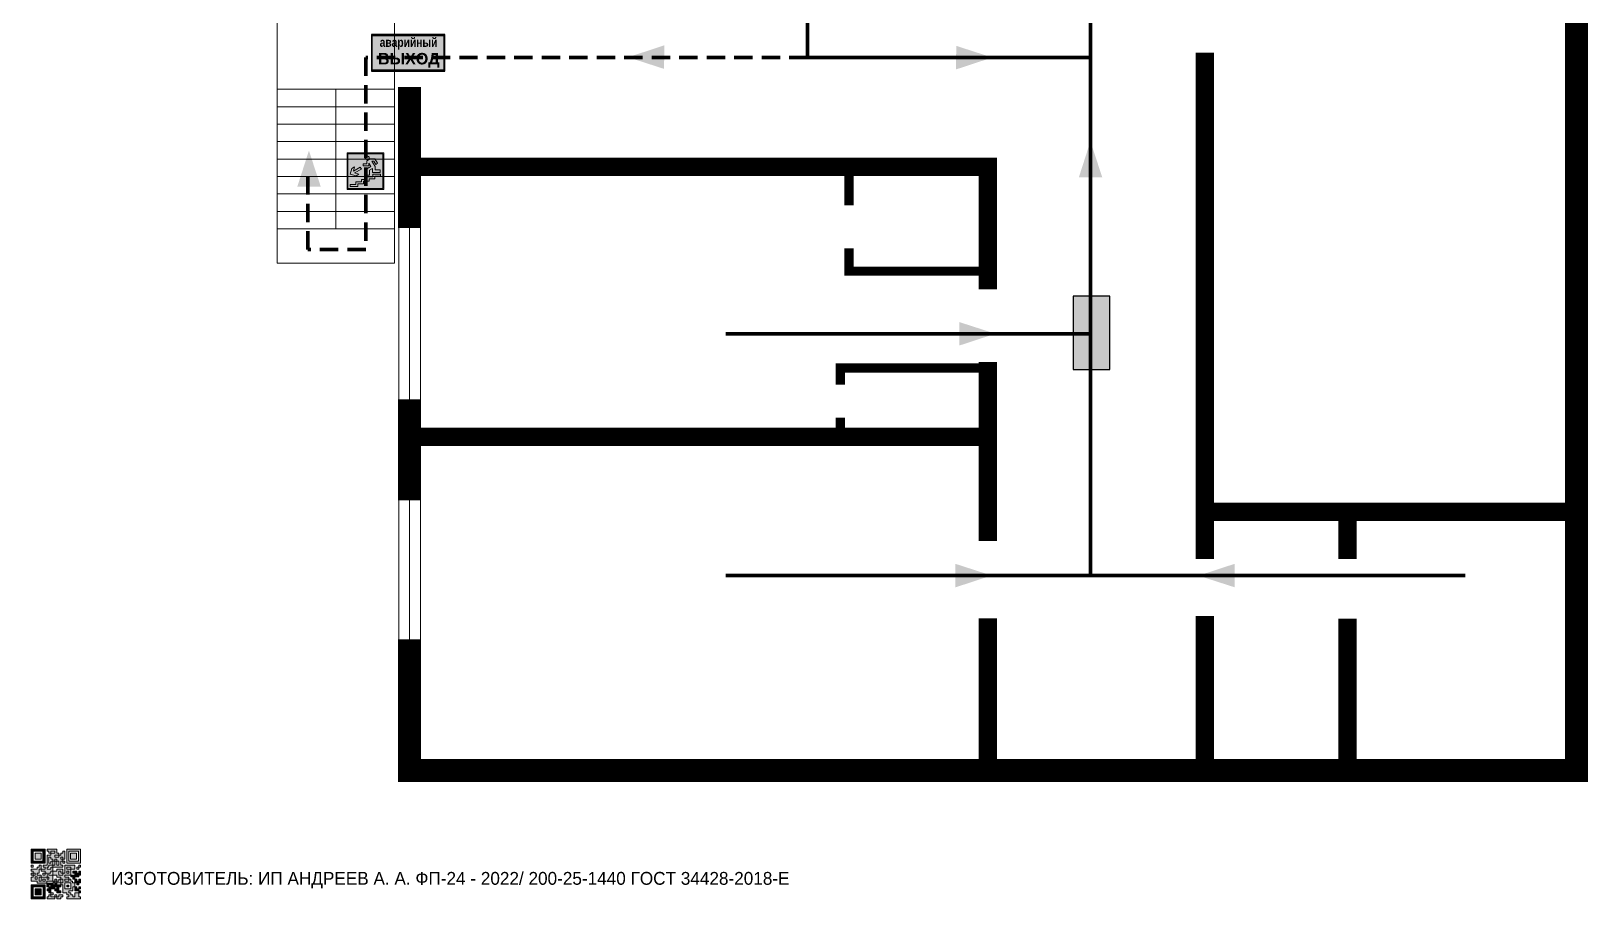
# Model space of a CAD drawing. Header units: millimetres. Extents: x 13114 to 67229, y 22859 to 38520.
# Drawn here: x 28231.1 to 28570.9, y 36362.2 to 36551.6 of the extents above; entities that cross this region are included whole.
import ezdxf

# ---------------------------------------------------------------- set-up
doc = ezdxf.new("R2010")
doc.units = ezdxf.units.MM
doc.linetypes.add('{ Wide Dash }', pattern=[12, 4, -2, 4, -2])
doc.layers.add('План_Штампы', color=7, linetype='Continuous')
doc.styles.add('обычный', font='arial.ttf')

# ---------------------------------------------------------------- blocks, each defined once
blk = doc.blocks.new('QR')
at = {"lineweight": 0}
h = blk.add_hatch(color=256, dxfattribs=at)
h.dxf.hatch_style = 1
h.paths.add_polyline_path([(9241.16, 2687.38), (9242.01, 2687.38), (9242.01, 2687.83), (9241.59, 2687.83), (9241.59, 2688.68), (9239.45, 2688.68), (9239.45, 2688.25), (9239.86, 2688.25), (9239.86, 2687.83), (9240.29, 2687.83), (9240.29, 2688.25), (9241.16, 2688.25), (9241.16, 2687.83), (9240.29, 2687.83), (9240.29, 2687.38), (9239.45, 2687.38), (9239.45, 2685.22), (9238.57, 2685.22), (9238.57, 2684.8), (9239.02, 2684.8), (9239.02, 2684.37), (9238.13, 2684.37), (9238.13, 2683.92), (9239.02, 2683.92), (9239.02, 2683.5), (9239.44, 2683.5), (9239.44, 2682.64), (9239.87, 2682.64), (9239.87, 2682.18), (9239.44, 2682.18), (9239.44, 2682.64), (9238.13, 2682.64), (9238.13, 2681.76), (9237.71, 2681.76), (9237.71, 2682.64), (9238.13, 2682.64), (9238.13, 2683.07), (9237.27, 2683.07), (9237.27, 2683.51), (9237.71, 2683.51), (9237.71, 2684.37), (9238.13, 2684.37), (9238.13, 2685.22), (9237.71, 2685.22), (9237.71, 2684.8), (9237.28, 2684.8), (9237.28, 2684.38), (9235.98, 2684.38), (9235.98, 2683.92), (9236.4, 2683.92), (9236.4, 2683.49), (9236.84, 2683.49), (9236.84, 2683.07), (9236.4, 2683.07), (9236.4, 2682.64), (9235.98, 2682.64), (9235.98, 2681.76), (9237.29, 2681.76), (9237.29, 2681.33), (9239.43, 2681.33), (9239.43, 2681.76), (9240.74, 2681.76), (9240.74, 2683.05), (9239.87, 2683.05), (9239.87, 2683.5), (9240.29, 2683.5), (9240.29, 2683.91), (9240.74, 2683.91), (9240.74, 2684.81), (9240.29, 2684.81), (9240.29, 2684.79), (9240.29, 2684.37), (9239.45, 2684.37), (9239.45, 2684.8), (9239.87, 2684.8), (9239.87, 2685.21), (9240.74, 2685.21), (9240.74, 2686.1), (9240.29, 2686.1), (9240.29, 2685.64), (9239.86, 2685.64), (9239.86, 2686.95), (9240.29, 2686.95), (9240.29, 2686.52), (9240.74, 2686.52), (9240.74, 2686.1), (9241.16, 2686.1), (9241.16, 2686.53), (9241.59, 2686.53), (9241.59, 2686.1), (9242.02, 2686.1), (9242.02, 2685.21), (9241.59, 2685.21), (9241.59, 2686.1), (9241.16, 2686.1), (9241.16, 2685.21), (9240.74, 2685.21), (9240.74, 2684.81), (9242.89, 2684.81), (9242.89, 2685.22), (9242.47, 2685.22), (9242.47, 2686.11), (9242.89, 2686.11), (9242.89, 2686.52), (9242.46, 2686.52), (9242.46, 2686.95), (9242.89, 2686.95), (9242.89, 2686.52), (9243.32, 2686.52), (9243.32, 2688.26), (9242.9, 2688.26), (9242.9, 2687.83), (9242.47, 2687.83), (9242.47, 2687.38), (9242.01, 2687.38), (9242.01, 2686.94), (9241.16, 2686.94)])
h.paths.add_polyline_path([(9239.02, 2682.18), (9239.02, 2681.76), (9238.54, 2681.76), (9238.54, 2682.18)], flags=16)
h.paths.add_polyline_path([(9237.27, 2682.65), (9237.27, 2682.19), (9236.83, 2682.19), (9236.83, 2682.65)], flags=16)
h = blk.add_hatch(color=256, dxfattribs=at)
h.dxf.hatch_style = 1
h.paths.add_polyline_path([(9238.15, 2687.83), (9236.83, 2687.83), (9236.83, 2686.52), (9238.15, 2686.52)], flags=0)
h.paths.add_polyline_path([(9239.01, 2685.65), (9239.01, 2688.68), (9235.98, 2688.68), (9235.98, 2685.65)])
h.paths.add_polyline_path([(9236.41, 2686.1), (9236.41, 2688.26), (9238.56, 2688.26), (9238.56, 2686.1)], flags=16)
h.paths.add_polyline_path([(9236.83, 2686.52), (9236.83, 2687.83), (9238.15, 2687.83), (9238.15, 2686.52)], flags=0)
h = blk.add_hatch(color=256, dxfattribs=at)
h.dxf.hatch_style = 1
h.paths.add_polyline_path([(9238.15, 2686.52), (9238.15, 2687.83), (9236.83, 2687.83), (9236.83, 2686.52)])
h.paths.add_polyline_path([(9245.91, 2686.52), (9245.91, 2687.83), (9244.59, 2687.83), (9244.59, 2686.52)], flags=0)
h.paths.add_polyline_path([(9246.77, 2685.65), (9246.77, 2688.68), (9243.74, 2688.68), (9243.74, 2685.65)])
h.paths.add_polyline_path([(9244.17, 2686.1), (9244.17, 2688.26), (9246.32, 2688.26), (9246.32, 2686.1)], flags=16)
h.paths.add_polyline_path([(9244.59, 2686.52), (9244.59, 2687.83), (9245.91, 2687.83), (9245.91, 2686.52)], flags=0)
h = blk.add_hatch(color=256, dxfattribs=at)
h.dxf.hatch_style = 1
h.paths.add_polyline_path([(9243.32, 2686.11), (9242.89, 2686.11), (9242.89, 2685.64), (9243.32, 2685.64)])
h.paths.add_polyline_path([(9239.02, 2683.07), (9239.02, 2683.5), (9238.56, 2683.5), (9238.56, 2683.07)])
h.paths.add_polyline_path([(9236.4, 2684.8), (9236.4, 2685.22), (9235.98, 2685.22), (9235.98, 2684.8)])
h.paths.add_polyline_path([(9236.4, 2683.07), (9236.4, 2683.49), (9235.98, 2683.49), (9235.98, 2683.07)])
h = blk.add_hatch(color=256, dxfattribs=at)
h.dxf.hatch_style = 1
h.paths.add_polyline_path([(9240.75, 2681.76), (9240.75, 2681.35), (9241.17, 2681.35), (9241.17, 2681.76)])
h.paths.add_polyline_path([(9241.6, 2682.18), (9241.17, 2682.18), (9241.17, 2681.76), (9241.6, 2681.76)])
h.paths.add_polyline_path([(9242.47, 2681.34), (9242.47, 2682.19), (9242.02, 2682.19), (9242.02, 2681.76), (9241.6, 2681.76), (9241.6, 2681.34)])
h.paths.add_polyline_path([(9239.87, 2678.3), (9239.44, 2678.3), (9239.44, 2677.89), (9241.17, 2677.89), (9241.17, 2678.3), (9240.28, 2678.3), (9240.28, 2678.73), (9239.87, 2678.73)])
h.paths.add_polyline_path([(9240.75, 2678.73), (9240.75, 2679.19), (9240.28, 2679.19), (9240.28, 2678.73)])
h.paths.add_polyline_path([(9241.6, 2678.73), (9241.17, 2678.73), (9241.17, 2678.3), (9241.6, 2678.3)])
h.paths.add_polyline_path([(9242.02, 2678.3), (9241.6, 2678.3), (9241.6, 2677.89), (9242.48, 2677.89), (9242.48, 2678.31), (9242.9, 2678.31), (9242.9, 2678.73), (9242.02, 2678.73)])
h.paths.add_polyline_path([(9246.36, 2684.37), (9246.36, 2684.79), (9245.93, 2684.79), (9245.93, 2684.37)])
h.paths.add_polyline_path([(9246.78, 2685.2), (9246.36, 2685.2), (9246.36, 2684.79), (9246.78, 2684.79)])
h.paths.add_polyline_path([(9245.91, 2687.83), (9244.59, 2687.83), (9244.59, 2686.52), (9245.91, 2686.52)])
h = blk.add_hatch(color=256, dxfattribs=at)
h.dxf.hatch_style = 1
h.paths.add_polyline_path([(9243.32, 2682.64), (9243.32, 2683.07), (9244.62, 2683.07), (9244.62, 2684.37), (9243.74, 2684.37), (9243.74, 2684.8), (9244.62, 2684.8), (9244.62, 2684.37), (9245.48, 2684.37), (9245.48, 2685.22), (9243.32, 2685.22), (9243.32, 2683.5), (9242.89, 2683.5), (9242.89, 2683.06), (9242.01, 2683.06), (9242.01, 2683.91), (9242.47, 2683.91), (9242.47, 2683.5), (9242.89, 2683.5), (9242.89, 2684.38), (9241.59, 2684.38), (9241.59, 2683.91), (9240.74, 2683.91), (9240.74, 2683.05), (9241.59, 2683.05), (9241.59, 2682.64), (9242.47, 2682.64), (9242.47, 2682.19), (9242.91, 2682.19), (9242.91, 2681.34), (9242.48, 2681.34), (9242.48, 2680.91), (9242.91, 2680.91), (9242.91, 2679.17), (9243.75, 2679.17), (9243.75, 2678.73), (9244.2, 2678.73), (9244.2, 2678.3), (9243.75, 2678.3), (9243.75, 2677.88), (9246.78, 2677.88), (9246.78, 2678.3), (9246.35, 2678.3), (9246.35, 2679.19), (9245.48, 2679.19), (9245.48, 2678.31), (9245.05, 2678.31), (9245.05, 2678.73), (9244.62, 2678.73), (9244.62, 2679.19), (9244.2, 2679.19), (9244.2, 2679.61), (9245.05, 2679.61), (9245.05, 2680.46), (9245.48, 2680.46), (9245.48, 2681.34), (9245.04, 2681.34), (9245.04, 2681.76), (9244.63, 2681.76), (9244.63, 2682.19), (9244.21, 2682.19), (9244.21, 2681.76), (9243.32, 2681.76), (9243.32, 2682.19), (9244.21, 2682.19), (9244.21, 2682.64)])
h.paths.add_polyline_path([(9243.75, 2683.49), (9243.75, 2683.92), (9244.21, 2683.92), (9244.21, 2683.49)], flags=16)
h.paths.add_polyline_path([(9243.32, 2681.34), (9244.63, 2681.34), (9244.63, 2680.04), (9243.32, 2680.04)], flags=16)
h.paths.add_polyline_path([(9243.76, 2680.89), (9244.18, 2680.89), (9244.18, 2680.48), (9243.76, 2680.48)], flags=0)
h = blk.add_hatch(color=256, dxfattribs=at)
h.dxf.hatch_style = 1
h.paths.add_polyline_path([(9242.02, 2680.46), (9242.48, 2680.46), (9242.48, 2680.91), (9241.58, 2680.91), (9241.58, 2681.35), (9241.17, 2681.35), (9241.17, 2680.91), (9240.75, 2680.91), (9240.75, 2681.33), (9239.43, 2681.33), (9239.43, 2680.46), (9239.86, 2680.46), (9239.86, 2680.92), (9240.3, 2680.92), (9240.3, 2680.46), (9239.86, 2680.46), (9239.86, 2680.04), (9239.44, 2680.04), (9239.44, 2679.62), (9239.86, 2679.62), (9239.86, 2679.19), (9240.29, 2679.19), (9240.29, 2680.03), (9241.18, 2680.03), (9241.18, 2680.47), (9241.6, 2680.47), (9241.6, 2680.03), (9241.18, 2680.03), (9241.18, 2679.61), (9241.6, 2679.61), (9241.6, 2679.19), (9242.47, 2679.19), (9242.47, 2679.6), (9242.02, 2679.6)])
h = blk.add_hatch(color=256, dxfattribs=at)
h.dxf.hatch_style = 1
h.paths.add_polyline_path([(9246.36, 2683.07), (9246.78, 2683.07), (9246.78, 2683.92), (9246.36, 2683.92), (9246.36, 2683.49), (9245.92, 2683.49), (9245.92, 2683.92), (9245.06, 2683.92), (9245.06, 2683.49), (9245.48, 2683.49), (9245.48, 2683.07), (9244.62, 2683.07), (9244.62, 2682.65), (9245.05, 2682.65), (9245.05, 2682.18), (9245.48, 2682.18), (9245.48, 2682.65), (9246.36, 2682.65)])
h.paths.add_polyline_path([(9246.78, 2682.18), (9246.36, 2682.18), (9246.36, 2681.75), (9245.92, 2681.75), (9245.92, 2682.18), (9245.48, 2682.18), (9245.48, 2681.34), (9245.48, 2681.34), (9245.94, 2681.34), (9245.94, 2680.91), (9246.36, 2680.91), (9246.36, 2681.34), (9246.78, 2681.34)])
h = blk.add_hatch(color=256, dxfattribs=at)
h.dxf.hatch_style = 1
h.paths.add_polyline_path([(9235.98, 2680.9), (9235.98, 2677.86), (9239.02, 2677.86), (9239.02, 2680.9)])
h.paths.add_polyline_path([(9238.57, 2680.48), (9238.57, 2678.32), (9236.41, 2678.32), (9236.41, 2680.48)], flags=16)
h.paths.add_polyline_path([(9238.15, 2680.05), (9238.15, 2678.74), (9236.83, 2678.74), (9236.83, 2680.05)], flags=0)
h = blk.add_hatch(color=256, dxfattribs=at)
h.dxf.hatch_style = 1
h.paths.add_polyline_path([(9238.15, 2680.05), (9236.83, 2680.05), (9236.83, 2678.74), (9238.15, 2678.74)])
h = blk.add_hatch(color=256, dxfattribs=at)
h.dxf.hatch_style = 1
h.paths.add_polyline_path([(9244.18, 2680.48), (9244.18, 2680.89), (9243.76, 2680.89), (9243.76, 2680.48)])
h = blk.add_hatch(color=256, dxfattribs=at)
h.dxf.hatch_style = 1
h.paths.add_polyline_path([(9245.93, 2680.04), (9245.93, 2680.46), (9245.48, 2680.46), (9245.48, 2679.62), (9246.35, 2679.62), (9246.35, 2680.04)])
h.paths.add_polyline_path([(9246.78, 2680.04), (9246.78, 2680.46), (9246.35, 2680.46), (9246.35, 2680.04)])
h.paths.add_polyline_path([(9246.78, 2679.18), (9246.78, 2679.62), (9246.35, 2679.62), (9246.35, 2679.18)])
for points in [[(9237.71, 2685.22), (9238.13, 2685.22), (9238.13, 2684.37), (9237.71, 2684.37), (9237.71, 2683.51), (9237.27, 2683.51), (9237.27, 2683.07), (9238.13, 2683.07), (9238.13, 2682.64), (9237.71, 2682.64), (9237.71, 2681.76), (9238.13, 2681.76), (9238.13, 2682.64), (9239.44, 2682.64), (9239.44, 2683.5), (9239.02, 2683.5), (9239.02, 2683.07), (9238.56, 2683.07), (9238.56, 2683.5), (9239.02, 2683.5), (9239.02, 2683.92), (9238.13, 2683.92), (9238.13, 2684.37), (9239.02, 2684.37), (9239.02, 2684.8), (9238.57, 2684.8), (9238.57, 2685.22), (9239.45, 2685.22), (9239.45, 2687.38), (9240.29, 2687.38), (9240.29, 2687.83), (9239.86, 2687.83), (9239.86, 2688.25), (9239.45, 2688.25), (9239.45, 2688.68), (9241.59, 2688.68), (9241.59, 2687.83), (9242.01, 2687.83), (9242.01, 2687.38), (9242.47, 2687.38), (9242.47, 2687.83), (9242.9, 2687.83), (9242.9, 2688.26), (9243.32, 2688.26), (9243.32, 2686.52), (9242.89, 2686.52), (9242.89, 2686.11), (9243.32, 2686.11), (9243.32, 2685.64), (9242.89, 2685.64), (9242.89, 2686.11), (9242.47, 2686.11), (9242.47, 2685.22), (9242.89, 2685.22), (9242.89, 2684.81), (9240.74, 2684.81), (9240.74, 2683.91), (9241.59, 2683.91), (9241.59, 2684.38), (9242.89, 2684.38), (9242.89, 2683.5), (9242.47, 2683.5), (9242.47, 2683.91), (9242.01, 2683.91), (9242.01, 2683.06), (9242.89, 2683.06), (9242.89, 2683.5), (9243.32, 2683.5), (9243.32, 2685.22), (9245.48, 2685.22), (9245.48, 2684.37), (9244.62, 2684.37), (9244.62, 2683.07), (9245.48, 2683.07), (9245.48, 2683.49), (9245.06, 2683.49), (9245.06, 2683.92), (9245.92, 2683.92), (9245.92, 2683.49), (9246.36, 2683.49), (9246.36, 2683.92), (9246.78, 2683.92), (9246.78, 2683.07), (9246.36, 2683.07), (9246.36, 2682.65), (9245.48, 2682.65), (9245.48, 2682.18), (9245.92, 2682.18), (9245.92, 2681.75), (9246.36, 2681.75), (9246.36, 2682.18), (9246.78, 2682.18), (9246.78, 2681.34), (9246.36, 2681.34), (9246.36, 2680.91), (9245.94, 2680.91), (9245.94, 2681.34), (9245.48, 2681.34), (9245.48, 2680.46), (9245.93, 2680.46), (9245.93, 2680.04), (9246.35, 2680.04), (9246.35, 2680.46), (9246.78, 2680.46), (9246.78, 2680.04), (9246.78, 2680.04), (9246.35, 2680.04), (9246.35, 2679.62), (9246.78, 2679.62), (9246.78, 2679.18), (9246.35, 2679.18), (9246.35, 2678.3), (9246.78, 2678.3), (9246.78, 2677.88), (9243.75, 2677.88), (9243.75, 2678.3), (9244.2, 2678.3), (9244.2, 2678.73), (9243.75, 2678.73), (9243.75, 2679.17), (9242.91, 2679.17), (9242.91, 2680.91), (9242.48, 2680.91), (9242.48, 2680.46), (9242.02, 2680.46), (9242.02, 2679.6), (9242.47, 2679.6), (9242.47, 2679.19), (9241.6, 2679.19), (9241.6, 2679.61), (9241.18, 2679.61), (9241.18, 2680.03), (9240.29, 2680.03), (9240.29, 2679.19), (9240.75, 2679.19), (9240.75, 2678.73), (9240.28, 2678.73), (9240.28, 2678.3), (9241.17, 2678.3), (9241.17, 2678.73), (9241.6, 2678.73), (9241.6, 2678.3), (9242.02, 2678.3), (9242.02, 2678.73), (9242.9, 2678.73), (9242.9, 2678.31), (9242.48, 2678.31), (9242.48, 2677.89), (9241.6, 2677.89), (9241.6, 2678.3), (9241.17, 2678.3), (9241.17, 2677.89), (9239.44, 2677.89), (9239.44, 2678.3), (9239.87, 2678.3), (9239.87, 2678.73), (9240.28, 2678.73), (9240.28, 2679.19), (9240.29, 2679.19), (9239.86, 2679.19), (9239.86, 2679.62), (9239.44, 2679.62), (9239.44, 2680.04), (9239.86, 2680.04), (9239.86, 2680.46), (9239.43, 2680.46), (9239.43, 2681.33), (9237.29, 2681.33), (9237.29, 2681.76), (9235.98, 2681.76), (9235.98, 2682.64), (9236.4, 2682.64), (9236.4, 2683.07), (9235.98, 2683.07), (9235.98, 2683.49), (9236.4, 2683.49), (9236.4, 2683.92), (9235.98, 2683.92), (9235.98, 2684.38), (9237.28, 2684.38), (9237.28, 2684.8), (9237.71, 2684.8), (9237.71, 2685.22), (9237.92, 2685.22)], [(9240.74, 2685.21), (9239.87, 2685.21), (9239.87, 2684.8), (9239.45, 2684.8), (9239.45, 2684.37), (9240.29, 2684.37), (9240.29, 2684.79), (9240.29, 2684.81), (9240.74, 2684.81), (9240.74, 2685.21), (9239.87, 2685.21)], [(9240.74, 2686.1), (9240.74, 2686.52), (9240.29, 2686.52), (9240.29, 2686.95), (9239.86, 2686.95), (9239.86, 2685.64), (9240.29, 2685.64), (9240.29, 2686.1), (9240.74, 2686.1), (9240.74, 2686.52)], [(9244.62, 2684.37), (9244.62, 2684.8), (9243.74, 2684.8), (9243.74, 2684.37), (9244.62, 2684.37)], [(9240.74, 2683.05), (9240.74, 2681.76), (9239.43, 2681.76), (9239.43, 2681.33), (9240.75, 2681.33), (9240.75, 2681.35), (9240.75, 2680.91), (9241.17, 2680.91), (9241.17, 2681.35), (9241.58, 2681.35), (9241.58, 2680.91), (9242.48, 2680.91), (9242.48, 2681.34), (9242.91, 2681.34), (9242.91, 2682.19), (9242.47, 2682.19), (9242.47, 2682.64), (9241.59, 2682.64), (9241.59, 2683.05), (9240.74, 2683.05)], [(9240.74, 2683.91), (9240.29, 2683.91), (9240.29, 2683.5), (9239.87, 2683.5), (9239.87, 2683.05), (9240.74, 2683.05), (9240.74, 2683.91)], [(9241.6, 2681.76), (9242.02, 2681.76), (9242.02, 2682.19), (9242.47, 2682.19), (9242.47, 2681.34), (9241.6, 2681.34), (9241.6, 2681.76)], [(9244.62, 2683.07), (9243.32, 2683.07), (9243.32, 2682.64), (9244.21, 2682.64), (9244.21, 2682.19), (9243.32, 2682.19), (9243.32, 2681.76), (9244.21, 2681.76), (9244.21, 2682.19), (9244.63, 2682.19), (9244.63, 2681.76), (9245.04, 2681.76), (9245.04, 2681.34), (9245.48, 2681.34)], [(9245.48, 2682.18), (9245.05, 2682.18), (9245.05, 2682.65), (9244.62, 2682.65), (9244.62, 2683.07)], [(9245.48, 2682.18), (9245.48, 2681.34)], [(9239.86, 2680.46), (9239.86, 2680.92), (9240.3, 2680.92), (9240.3, 2680.46), (9239.86, 2680.46)], [(9245.48, 2680.46), (9245.05, 2680.46), (9245.05, 2679.61), (9244.2, 2679.61), (9244.2, 2679.19), (9244.62, 2679.19), (9244.62, 2678.73), (9245.05, 2678.73), (9245.05, 2678.31), (9245.48, 2678.31), (9245.48, 2679.19), (9246.35, 2679.19), (9246.35, 2679.07)], [(9246.35, 2679.62), (9245.48, 2679.62), (9245.48, 2680.46)], [(9245.48, 2680.46), (9245.48, 2679.62), (9246.35, 2679.62), (9246.35, 2680.04), (9245.93, 2680.04), (9245.93, 2680.46), (9245.48, 2680.46), (9245.48, 2679.62)], [(9246.35, 2679.62), (9246.35, 2679.18)]]:
    blk.add_lwpolyline(points, dxfattribs=at)
for points in [[(9235.98, 2685.65), (9239.01, 2685.65), (9239.01, 2688.68), (9235.98, 2688.68)], [(9236.41, 2688.26), (9238.56, 2688.26), (9238.56, 2686.1), (9236.41, 2686.1)], [(9240.29, 2687.83), (9241.16, 2687.83), (9241.16, 2688.25), (9240.29, 2688.25)], [(9240.29, 2688.25), (9241.16, 2688.25), (9241.16, 2687.83), (9240.29, 2687.83)], [(9243.74, 2685.65), (9246.77, 2685.65), (9246.77, 2688.68), (9243.74, 2688.68)], [(9244.17, 2688.26), (9246.32, 2688.26), (9246.32, 2686.1), (9244.17, 2686.1)], [(9235.98, 2684.8), (9236.4, 2684.8), (9236.4, 2685.22), (9235.98, 2685.22)], [(9236.83, 2687.83), (9238.15, 2687.83), (9238.15, 2686.52), (9236.83, 2686.52)], [(9241.16, 2686.1), (9240.74, 2686.1), (9240.74, 2685.21), (9241.16, 2685.21)], [(9242.01, 2687.38), (9241.16, 2687.38), (9241.16, 2686.94), (9242.01, 2686.94)], [(9241.16, 2687.38), (9242.01, 2687.38), (9242.01, 2686.94), (9241.16, 2686.94)], [(9241.16, 2686.53), (9241.59, 2686.53), (9241.59, 2686.1), (9241.16, 2686.1)], [(9241.59, 2686.1), (9242.02, 2686.1), (9242.02, 2685.21), (9241.59, 2685.21)], [(9242.89, 2686.52), (9242.46, 2686.52), (9242.46, 2686.95), (9242.89, 2686.95)], [(9244.59, 2687.83), (9245.91, 2687.83), (9245.91, 2686.52), (9244.59, 2686.52)], [(9245.93, 2684.79), (9246.36, 2684.79), (9246.36, 2684.37), (9245.93, 2684.37)], [(9246.36, 2685.2), (9246.78, 2685.2), (9246.78, 2684.79), (9246.36, 2684.79)], [(9236.4, 2683.07), (9236.84, 2683.07), (9236.84, 2683.49), (9236.4, 2683.49)], [(9236.83, 2682.19), (9237.27, 2682.19), (9237.27, 2682.65), (9236.83, 2682.65)], [(9238.54, 2682.18), (9239.02, 2682.18), (9239.02, 2681.76), (9238.54, 2681.76)], [(9239.44, 2682.64), (9239.87, 2682.64), (9239.87, 2682.18), (9239.44, 2682.18)], [(9240.75, 2681.76), (9241.17, 2681.76), (9241.17, 2681.35), (9240.75, 2681.35)], [(9241.17, 2682.18), (9241.6, 2682.18), (9241.6, 2681.76), (9241.17, 2681.76)], [(9243.32, 2680.04), (9244.63, 2680.04), (9244.63, 2681.34), (9243.32, 2681.34)], [(9243.75, 2683.92), (9244.21, 2683.92), (9244.21, 2683.49), (9243.75, 2683.49)], [(9235.98, 2677.86), (9239.02, 2677.86), (9239.02, 2680.9), (9235.98, 2680.9)], [(9236.41, 2680.48), (9238.57, 2680.48), (9238.57, 2678.32), (9236.41, 2678.32)], [(9236.83, 2680.05), (9238.15, 2680.05), (9238.15, 2678.74), (9236.83, 2678.74)], [(9241.18, 2680.03), (9241.6, 2680.03), (9241.6, 2680.47), (9241.18, 2680.47)], [(9243.76, 2680.89), (9244.18, 2680.89), (9244.18, 2680.48), (9243.76, 2680.48)]]:
    blk.add_lwpolyline(points, close=True, dxfattribs=at)
blk = doc.blocks.new('A$C41C009D9')
at = {"true_color": 0xffffff}
blk.add_hatch(color=7, dxfattribs=at).paths.add_polyline_path([(0, 8), (-16, 8), (-16, 0), (0, 0)])
h = blk.add_hatch(color=126)
h.dxf.hatch_style = 1
h.paths.add_polyline_path([(-15.8, 7.8), (-15.8, 0.2), (-0.2, 0.2), (-0.2, 7.8)])
at = {"color": 126}
for points in [[(-16, 0), (0, 0), (0, 8), (-16, 8)], [(-16, 0), (0, 0), (0, 8), (-16, 8)], [(-15.8, 7.8), (-0.2, 7.8), (-0.2, 0.2), (-15.8, 0.2)]]:
    blk.add_lwpolyline(points, close=True, dxfattribs=at)
at = {"color": 7, "true_color": 0xffffff, "insert": (-15.8, 7.3), "char_height": 2.5, "width": 15.5999, "attachment_point": 1, "style": 'обычный'}
blk.add_mtext('\\pi1.6133;{\\fArial|b1|i0|c204|p34;\\H0.8x;\\W0.8;аварийный\\H1.25x;\\W1;\\P\\pi1.2327;ВЫХОД}', dxfattribs=at)
blk = doc.blocks.new('A$C32E8229D')
at = {"true_color": 0xffffff}
blk.add_hatch(color=7, dxfattribs=at).paths.add_polyline_path([(0, 0), (0, -8), (16, -8), (16, 0)])
h = blk.add_hatch(color=126)
h.paths.add_polyline_path([(0.2, -0.2), (15.8, -0.2), (15.8, -7.8), (0.2, -7.8)])
h.paths.add_polyline_path([(13.49, -2.05), (12.08, -2.05), (11.37, -2.63, 0.162397), (11.29, -2.84), (11.29, -3.63), (10.35, -3.63), (10.35, -4.05), (11.68, -4.05), (11.68, -3.48), (12.26, -4.28), (11.29, -5.1), (11.29, -6.78), (11.85, -6.78), (11.85, -5.44), (12.8, -4.64), (12.8, -5.94), (14.46, -5.94), (14.46, -5.39), (13.45, -5.39), (13.45, -3.97), (12.46, -2.59), (13.15, -2.59), (13.69, -3.34), (14.18, -3)], flags=16)
h.paths.add_polyline_path([(10.74, -1.82, 1), (11.8, -1.82, 1)], flags=16)
h.paths.add_polyline_path([(9.39, -3.59), (5.99, -3.59), (6.56, -3.03), (5.91, -3.03), (5.1, -3.83), (5.91, -4.64), (6.56, -4.64), (5.99, -4.09), (9.39, -4.09)], flags=16)
h.paths.add_polyline_path([(4.29, -1.08), (1.72, -1.08), (1.72, -6.6), (4.29, -6.6)], flags=16)
at = {"color": 126}
blk.add_lwpolyline([(16, -8), (0, -8), (0, 0), (16, 0)], close=True, dxfattribs=at)
blk = doc.blocks.new('вниз 3')
at = {"lineweight": 0, "true_color": 0xffffff}
h = blk.add_hatch(color=7, dxfattribs=at)
h.dxf.hatch_style = 1
h.paths.add_polyline_path([(40997.5, -4475.69), (40997.25, -4475.28), (40995.76, -4476.15), (40995.97, -4475.23), (40995.39, -4475.56), (40995.05, -4476.83), (40996.33, -4477.17), (40996.91, -4476.83), (40996, -4476.55)], flags=0)
h.paths.add_polyline_path([(40999.81, -4473.95), (41000.22, -4473.95), (41000.64, -4474.67), (41001.03, -4474.43), (41000.46, -4473.49), (41000.42, -4473.49), (40999.43, -4473.49), (40998.68, -4473.92), (40998.68, -4474.57), (40997.88, -4474.57), (40997.88, -4475), (40999.14, -4475), (40999.14, -4474.43), (40999.14, -4474.38), (40999.59, -4475.15), (40998.72, -4475.67), (40998.72, -4477.06), (40999.24, -4477.06), (40999.24, -4475.96), (40999.95, -4475.56), (40999.95, -4476.43), (41001.61, -4476.43), (41001.61, -4475.88), (41000.47, -4475.88), (41000.47, -4475.12)], flags=0)
h.paths.add_polyline_path([(40999.2, -4473.24, 1), (40998.35, -4473.24, 1)], flags=0)
h.paths.add_polyline_path([(41000.46, -4477.26), (41001.69, -4477.26), (41001.69, -4476.84), (41000.03, -4476.84), (41000.03, -4477.39), (40998.78, -4477.39), (40998.78, -4477.95), (40997.53, -4477.95), (40997.53, -4478.5), (40996.29, -4478.5), (40996.29, -4479.06), (40995.05, -4479.06), (40995.05, -4479.48), (40995.29, -4479.48), (40996.72, -4479.48), (40996.72, -4478.92), (40997.97, -4478.92), (40997.97, -4478.36), (40999.2, -4478.36), (40999.2, -4477.81), (41000.46, -4477.81)], flags=0)
h.paths.add_polyline_path([(41002.37, -4472.17), (40994.37, -4472.17), (40994.37, -4480.17), (41002.37, -4480.17)])
h.paths.add_polyline_path([(41002.16, -4479.96), (40994.57, -4479.96), (40994.57, -4472.37), (41002.16, -4472.37)], flags=16)
h.paths.add_polyline_path([(41001.61, -4475.88), (41001.61, -4476.43), (40999.95, -4476.43), (40999.95, -4475.56), (40999.24, -4475.96), (40999.24, -4477.06), (40998.72, -4477.06), (40998.72, -4475.67), (40999.59, -4475.15), (40999.14, -4474.38), (40999.14, -4474.43), (40999.14, -4475), (40997.88, -4475), (40997.88, -4474.57), (40998.68, -4474.57), (40998.68, -4473.92), (40999.43, -4473.49), (41000.42, -4473.49), (41000.46, -4473.49), (41001.03, -4474.43), (41000.64, -4474.67), (41000.22, -4473.95), (40999.81, -4473.95), (41000.47, -4475.12), (41000.47, -4475.88)], flags=0)
h.paths.add_polyline_path([(41001.69, -4476.84), (41001.69, -4477.26), (41000.46, -4477.26), (41000.46, -4477.81), (40999.2, -4477.81), (40999.2, -4478.36), (40997.97, -4478.36), (40997.97, -4478.92), (40996.72, -4478.92), (40996.72, -4479.48), (40995.05, -4479.48), (40995.05, -4479.06), (40996.29, -4479.06), (40996.29, -4478.5), (40997.53, -4478.5), (40997.53, -4477.95), (40998.78, -4477.95), (40998.78, -4477.39), (41000.03, -4477.39), (41000.03, -4476.84)], flags=0)
h.paths.add_polyline_path([(40998.35, -4473.24, -1), (40999.2, -4473.24, -1)], flags=0)
h.paths.add_polyline_path([(40997.5, -4475.69), (40996, -4476.55), (40996.91, -4476.83), (40996.33, -4477.17), (40995.05, -4476.83), (40995.39, -4475.56), (40995.97, -4475.23), (40995.76, -4476.15), (40997.25, -4475.28)], flags=0)
at = {"lineweight": 0}
h = blk.add_hatch(color=126, dxfattribs=at)
h.dxf.hatch_style = 1
h.paths.add_polyline_path([(41002.16, -4472.37), (40994.57, -4472.37), (40994.57, -4479.96), (41002.16, -4479.96)])
h.paths.add_polyline_path([(40995.97, -4475.23), (40995.76, -4476.15), (40997.25, -4475.28), (40997.5, -4475.69), (40996, -4476.55), (40996.91, -4476.83), (40996.33, -4477.17), (40995.05, -4476.83), (40995.39, -4475.56)], flags=16)
h.paths.add_polyline_path([(40997.88, -4474.57), (40998.68, -4474.57), (40998.68, -4473.92), (40999.43, -4473.49), (41000.42, -4473.49), (41000.46, -4473.49), (41001.03, -4474.43), (41000.64, -4474.67), (41000.22, -4473.95), (40999.81, -4473.95), (41000.47, -4475.12), (41000.47, -4475.88), (41001.61, -4475.88), (41001.61, -4476.43), (40999.95, -4476.43), (40999.95, -4475.56), (40999.24, -4475.96), (40999.24, -4477.06), (40998.72, -4477.06), (40998.72, -4475.67), (40999.59, -4475.15), (40999.14, -4474.38), (40999.14, -4474.43), (40999.14, -4475), (40997.88, -4475)], flags=16)
h.paths.add_polyline_path([(40998.35, -4473.24, -1), (40999.2, -4473.24, -1)], flags=16)
h.paths.add_polyline_path([(40997.53, -4477.95), (40998.78, -4477.95), (40998.78, -4477.39), (41000.03, -4477.39), (41000.03, -4476.84), (41001.69, -4476.84), (41001.69, -4477.26), (41000.46, -4477.26), (41000.46, -4477.81), (40999.2, -4477.81), (40999.2, -4478.36), (40997.97, -4478.36), (40997.97, -4478.92), (40996.72, -4478.92), (40996.72, -4479.48), (40995.05, -4479.48), (40995.05, -4479.06), (40996.29, -4479.06), (40996.29, -4478.5), (40997.53, -4478.5)], flags=16)
at = {"lineweight": 0, "true_color": 0xffffff}
h = blk.add_hatch(color=7, dxfattribs=at)
h.dxf.hatch_style = 1
h.paths.add_polyline_path([(40999.2, -4473.24, 1), (40998.35, -4473.24, 1)])
h.paths.add_polyline_path([(40999.81, -4473.95), (41000.22, -4473.95), (41000.64, -4474.67), (41001.03, -4474.43), (41000.46, -4473.49), (41000.42, -4473.49), (40999.43, -4473.49), (40998.68, -4473.92), (40998.68, -4474.57), (40997.88, -4474.57), (40997.88, -4475), (40999.14, -4475), (40999.14, -4474.43), (40999.14, -4474.38), (40999.59, -4475.15), (40998.72, -4475.67), (40998.72, -4477.06), (40999.24, -4477.06), (40999.24, -4475.96), (40999.95, -4475.56), (40999.95, -4476.43), (41001.61, -4476.43), (41001.61, -4475.88), (41000.47, -4475.88), (41000.47, -4475.12)])
h.paths.add_polyline_path([(40999.2, -4477.81), (41000.46, -4477.81), (41000.46, -4477.26), (41001.69, -4477.26), (41001.69, -4476.84), (41000.03, -4476.84), (41000.03, -4477.39), (40998.78, -4477.39), (40998.78, -4477.95), (40997.53, -4477.95), (40997.53, -4478.5), (40996.29, -4478.5), (40996.29, -4479.06), (40995.05, -4479.06), (40995.05, -4479.48), (40995.29, -4479.48), (40996.72, -4479.48), (40996.72, -4478.92), (40997.97, -4478.92), (40997.97, -4478.36), (40999.2, -4478.36)])
h.paths.add_polyline_path([(40997.5, -4475.69), (40997.25, -4475.28), (40995.76, -4476.15), (40995.97, -4475.23), (40995.39, -4475.56), (40995.05, -4476.83), (40996.33, -4477.17), (40996.91, -4476.83), (40996, -4476.55)])
at = {"color": 126, "lineweight": 0}
for points in [[(40994.37, -4472.17), (41002.37, -4472.17), (41002.37, -4480.17), (40994.37, -4480.17)], [(40994.57, -4472.37), (41002.16, -4472.37), (41002.16, -4479.96), (40994.57, -4479.96)]]:
    blk.add_lwpolyline(points, close=True, dxfattribs=at)
for points in [[(40995.05, -4476.83), (40995.39, -4475.56), (40995.97, -4475.23), (40995.76, -4476.15), (40997.25, -4475.28), (40997.5, -4475.69), (40996, -4476.55), (40996.91, -4476.83), (40996.33, -4477.17), (40995.05, -4476.83)], [(40999.14, -4474.43), (40999.14, -4475), (40997.88, -4475), (40997.88, -4474.57), (40998.68, -4474.57), (40998.68, -4473.92), (40999.43, -4473.49), (41000.42, -4473.49), (41000.46, -4473.49), (41001.03, -4474.43), (41000.64, -4474.67), (41000.22, -4473.95), (40999.81, -4473.95), (41000.47, -4475.12), (41000.47, -4475.88), (41001.61, -4475.88), (41001.61, -4476.43), (40999.95, -4476.43), (40999.95, -4475.56), (40999.24, -4475.96), (40999.24, -4477.06), (40998.72, -4477.06), (40998.72, -4475.67), (40999.59, -4475.15), (40999.14, -4474.38), (40999.14, -4474.43)], [(40995.29, -4479.48), (40995.05, -4479.48), (40995.05, -4479.06), (40996.29, -4479.06), (40996.29, -4478.5), (40997.53, -4478.5), (40997.53, -4477.95), (40998.78, -4477.95), (40998.78, -4477.39), (41000.03, -4477.39), (41000.03, -4476.84), (41001.69, -4476.84), (41001.69, -4477.26), (41000.46, -4477.26), (41000.46, -4477.81), (40999.2, -4477.81), (40999.2, -4478.36), (40997.97, -4478.36), (40997.97, -4478.92), (40996.72, -4478.92), (40996.72, -4479.48), (40995.05, -4479.48)]]:
    blk.add_lwpolyline(points, dxfattribs=at)
blk.add_circle((40998.77, -4473.24), 0.426, dxfattribs=at)

msp = doc.modelspace()

# ---------------------------------------------------------------- linework, layer by layer
at = {"lineweight": 100, "const_width": 5}
for points in [[(28544.11, 36646.38), (28568.42, 36646.38), (28568.42, 36390.21), (28313.68, 36390.21), (28313.68, 36418.83)], [(28313.68, 36508.65), (28313.68, 36539.36)], [(28313.68, 36449.2), (28313.68, 36471.22)]]:
    msp.add_lwpolyline(points, dxfattribs=at)
at = {"color": 126, "lineweight": 100, "true_color": 0x008754}
for points in [[(28462.35, 36545.83), (28400.56, 36545.83), (28400.56, 36626.76), (28419.65, 36626.76)], [(28462.35, 36485.51), (28462.35, 36554.85), (28544.14, 36554.85)], [(28382.71, 36485.51), (28451.09, 36485.51), (28462.35, 36485.51), (28462.35, 36432.74), (28382.71, 36432.74)], [(28462.35, 36432.74), (28544.14, 36432.74)]]:
    msp.add_lwpolyline(points, dxfattribs=at)
at = {"lineweight": 0}
for points in [[(28284.81, 36538.89), (28310.4, 36538.89), (28310.4, 36555.29), (28284.81, 36555.29)], [(28284.81, 36535.08), (28297.61, 36535.08), (28297.61, 36538.89), (28284.81, 36538.89)], [(28297.61, 36535.08), (28310.4, 36535.08), (28310.4, 36538.89), (28297.61, 36538.89)], [(28284.81, 36531.28), (28297.61, 36531.28), (28297.61, 36535.08), (28284.81, 36535.08)], [(28297.61, 36531.28), (28310.4, 36531.28), (28310.4, 36535.08), (28297.61, 36535.08)], [(28284.81, 36527.47), (28297.61, 36527.47), (28297.61, 36531.28), (28284.81, 36531.28)], [(28297.61, 36527.47), (28310.4, 36527.47), (28310.4, 36531.28), (28297.61, 36531.28)], [(28284.81, 36523.66), (28297.61, 36523.66), (28297.61, 36527.47), (28284.81, 36527.47)], [(28297.61, 36523.66), (28310.4, 36523.66), (28310.4, 36527.47), (28297.61, 36527.47)], [(28284.81, 36519.86), (28297.61, 36519.86), (28297.61, 36523.66), (28284.81, 36523.66)], [(28297.61, 36519.86), (28310.4, 36519.86), (28310.4, 36523.66), (28297.61, 36523.66)], [(28284.81, 36516.05), (28297.61, 36516.05), (28297.61, 36519.86), (28284.81, 36519.86)], [(28297.61, 36516.05), (28310.4, 36516.05), (28310.4, 36519.86), (28297.61, 36519.86)], [(28284.81, 36512.24), (28297.61, 36512.24), (28297.61, 36516.05), (28284.81, 36516.05)], [(28297.61, 36512.24), (28310.4, 36512.24), (28310.4, 36516.05), (28297.61, 36516.05)], [(28284.81, 36508.44), (28297.61, 36508.44), (28297.61, 36512.24), (28284.81, 36512.24)], [(28297.61, 36508.44), (28310.4, 36508.44), (28310.4, 36512.24), (28297.61, 36512.24)], [(28284.81, 36508.44), (28310.4, 36508.44), (28310.4, 36500.94), (28284.81, 36500.94)]]:
    msp.add_lwpolyline(points, close=True, dxfattribs=at)
at = {"color": 126, "linetype": '{ Wide Dash }', "lineweight": 100, "true_color": 0x008754}
msp.add_lwpolyline([(28400.56, 36545.83), (28304.14, 36545.83), (28304.14, 36503.91), (28291.51, 36503.91), (28291.51, 36521.06)], dxfattribs=at)
at = {"lineweight": 0}
for points, const_width in [([(28487.32, 36546.87), (28487.32, 36436.4)], 4), ([(28439.91, 36495.27), (28439.91, 36521.94), (28314.08, 36521.94)], 4), ([(28409.62, 36513.56), (28409.62, 36522.68)], 2), ([(28440.13, 36499.19), (28409.62, 36499.19), (28409.62, 36504.19)], 2), ([(28439.91, 36440.31), (28439.91, 36479.35)], 4), ([(28407.74, 36474.44), (28407.74, 36478.06), (28438.76, 36478.06)], 2), ([(28407.74, 36464.06), (28407.74, 36467.19)], 2), ([(28314.28, 36463.03), (28439.91, 36463.03)], 4), ([(28487.32, 36446.7), (28568.41, 36446.7), (28518.46, 36446.7), (28518.46, 36436.4)], 4), ([(28439.91, 36391.03), (28439.91, 36423.43)], 4), ([(28487.32, 36423.92), (28487.32, 36391.03)], 4), ([(28518.46, 36423.33), (28518.46, 36391.43)], 4)]:
    msp.add_lwpolyline(points, dxfattribs=dict(at, const_width=const_width))
for points in [[(28313.68, 36418.83), (28313.68, 36518.36)], [(28311.34, 36418.48), (28311.34, 36518.01)], [(28316.07, 36418.43), (28316.07, 36517.96)]]:
    msp.add_lwpolyline(points, dxfattribs=at)
at = {"layer": 'План_Штампы', "color": 126, "true_color": 0x008754}
for points in [[(28369.28, 36548.48), (28369.27, 36543.34), (28361.39, 36545.89)], [(28433.01, 36543.24), (28433.02, 36548.38), (28440.9, 36545.83)], [(28294.32, 36517.61), (28289.18, 36517.63), (28291.73, 36525.51)], [(28464.92, 36519.65), (28459.79, 36519.66), (28462.33, 36527.54)], [(28433.69, 36482.96), (28433.7, 36488.09), (28441.58, 36485.55)], [(28432.84, 36430.18), (28432.86, 36435.32), (28440.74, 36432.77)], [(28493.82, 36435.33), (28493.81, 36430.2), (28485.93, 36432.74)]]:
    msp.add_solid(points, dxfattribs=at)

# ---------------------------------------------------------------- block references
msp.add_blockref('A$C41C009D9', (28321.36, 36542.86))
at = {"color": 126, "true_color": 0x008754}
msp.add_blockref('вниз 3', (-12694.32, 40997.18), dxfattribs=at)
at = {"color": 22, "lineweight": 100, "true_color": 0xbb1e10}
msp.add_blockref('QR', (18995.11, 33684.33), dxfattribs=at)
at = {"layer": 'План_Штампы', "color": 126, "true_color": 0x008754, "xscale": -1, "rotation": 90}
msp.add_blockref('A$C32E8229D', (28458.56, 36493.73), dxfattribs=at)

# ---------------------------------------------------------------- texts
at = {"lineweight": 0, "insert": (28322.6, 36366.27), "char_height": 2.8, "width": 191.3484, "attachment_point": 5, "style": 'обычный'}
msp.add_mtext('\\pi-8.4,l8.4,t8.4;{\\fProxima Nova Rg|b0|i0|c204|p2;ИЗГОТОВИТЕЛЬ: ИП АНДРЕЕВ А. А.\\fProxima Nova Rg|b0|i0|c0|p2; \\fProxima Nova Rg|b0|i0|c204|p2;ФП-24 - 2022/ 200-25-1440 ГОСТ 34428-2018-Е\\H1.2266x; }', dxfattribs=at)

doc.saveas('drawing.dxf')
